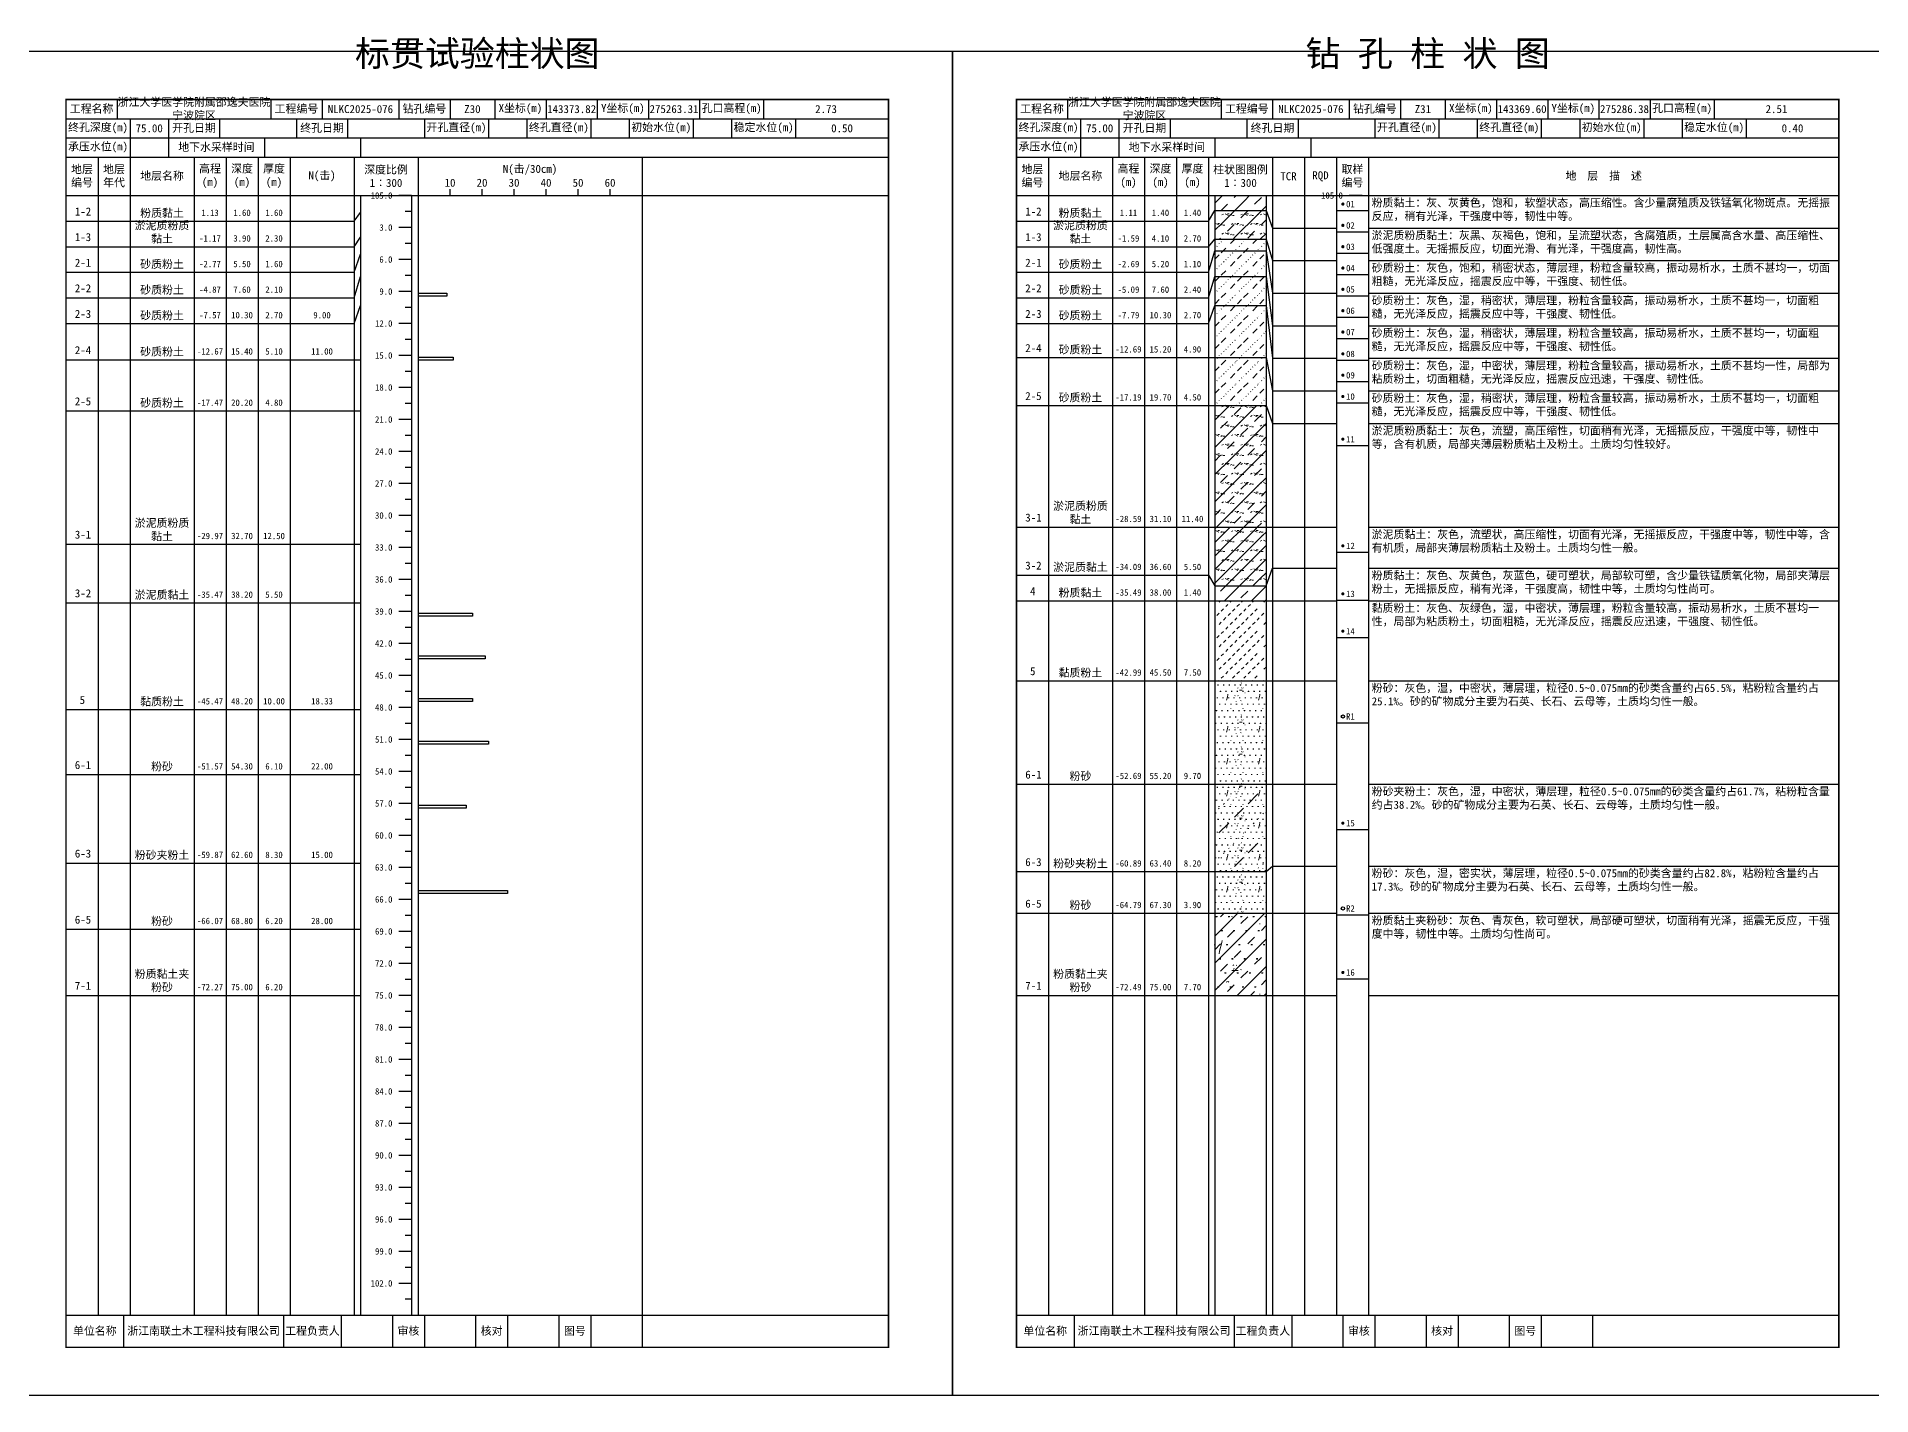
# Model space of a CAD drawing. Extents: x 297 to 65340, y 0 to 425.
# Drawn here: x 41294 to 41867, y 0 to 425 of the extents above; entities that cross this region are included whole.
import ezdxf
from ezdxf.enums import TextEntityAlignment as Align

# ---------------------------------------------------------------- set-up
doc = ezdxf.new("R2010")
doc.units = 0
doc.layers.get('0').update_dxf_attribs({"linetype": 'CONTINUOUS'})
doc.layers.add('FRAME', color=7, linetype='CONTINUOUS')
doc.layers.add('STRATUM', color=7, linetype='CONTINUOUS')
doc.layers.add('HATCH', color=7, linetype='CONTINUOUS', lineweight=13)
doc.styles.add('ST', font='')
doc.styles.get('ST').set_extended_font_data('SimSun')
pattern_1 = [(45, (0, 0), (-4.2426407, 4.2426407), [10, 0]), (45, (1.061, -3.182), (-2.12132034, 6.363961), [3, -3])]
pattern_2 = [(45, (0, 0), (-4.2426407, 4.2426407), [10, 0]), (45, (1.061, -3.182), (-2.12132034, 6.363961), [3, -3]), (26.565, (1.0741, -0.2536), (5.99982296, 5.99981224), [0.567, -12.849]), (0, (0.507, -0.2536), (0, 6), [0.567, -5.433]), (26.565, (-1.5813, 0), (5.99982296, 5.99981224), [0.567, -12.849]), (0, (-1.074, 0.2536), (0, 6), [0.567, -5.433]), (153.435, (0.5071, -0.2536), (-5.9998176, -5.36e-06), [1.134, -12.2826]), (26.565, (4.0741, 2.7464), (5.99982296, 5.99981224), [0.567, -12.849]), (0, (3.507, 2.7464), (0, 6), [0.567, -5.433]), (26.565, (1.4187, 3), (5.99982296, 5.99981224), [0.567, -12.849]), (0, (1.926, 3.2536), (0, 6), [0.567, -5.433]), (153.435, (3.5071, 2.7464), (-5.9998176, -5.36e-06), [1.134, -12.2826])]
pattern_3 = [(45.000006, (0, 0), (-7.3e-07, 6.99998237), [1.971956, -7.927535]), (45.000006, (2.813, 2.829), (-7.3e-07, 6.99998237), [1.99367, -7.905828]), (45.000006, (5.0675, 5.082), (-7.3e-07, 6.99998237), [1.813609, -8.085882]), (26.565052, (0, 3.5), (7.00000042, 7.00000017), [0.0965, -15.555976]), (36.869899, (0.7, 4.2), (6.999999835, 7.000000165), [0.197747, -34.802253]), (315.00001, (3.5, 6.976), (6.99998237, 1.2e-06), [0.033054, -9.866441]), (26.565052, (3.5, 0), (7.00000042, 7.00000017), [0.144749, -15.507727]), (26.565052, (4.2, 0.7), (7.00000042, 7.00000017), [0.10528, -15.547196]), (90.000004, (4.55, 1.05), (-7, -5e-07), [0.028767, -6.971233]), (26.565052, (4.9, 1.4), (7.00000042, 7.00000017), [0.091014, -31.213938]), (36.869899, (5.6, 2.1), (6.999999835, 7.000000165), [0.110692, -34.889308]), (45.000002, (6.3, 2.8), (-2.4e-07, 6.99998237), [0.109112, -9.790383]), (315.00001, (6.914, 3.548), (6.99998237, 1.2e-06), [0.033054, -9.866441]), (36.869898, (1.4, 4.9), (6.999999957, 7.000000043), [0.10224, -34.89776]), (53.130103, (2.1, 5.6), (13.999999763, 21.00000016), [0.134384, -34.865616]), (53.130103, (2.8, 6.3), (13.999999763, 21.00000016), [0.126246, -34.873754])]
pattern_4 = [(82.875, (-0.8346, -1.206), (0.00036925, 10.00017644), [0.08929, -80.53371]), (143.13, (-0.7336, -1.2818), (-29.99996427, 20.00005359), [0.12627, -49.87373]), (172.875, (-0.5564, -1.304), (-70.000245666, 9.99966033), [0.17857, -80.44443]), (206.565, (-0.378, -1.2147), (-9.99970493, -9.99968706), [0.19954, -22.16046]), (243.435, (-0.2887, -1.0363), (8.93e-06, -9.999696), [0.19954, -22.16146]), (255.964, (-0.1994, -0.679), (-0.00020004, -9.99950129), [0.36813, -40.86287]), (255.964, (0.1106, 0.561), (-0.00020004, -9.99950129), [1.27838, -39.95262]), (255.964, (0.179, 0.835), (-0.00020004, -9.99950129), [0.28235, -40.94865]), (216.87, (0.3694, 1.0892), (-9.99998214, -10.00001786), [0.12627, -49.87373]), (243.435, (0.2683, 1.0135), (8.93e-06, -9.999696), [0.19954, -22.16146]), (206.565, (0.548, 1.1785), (-9.99970493, -9.99968706), [0.19954, -22.16046]), (172.875, (0.725, 1.1563), (-70.000245666, 9.99966033), [0.17857, -80.44443]), (143.13, (0.826, 1.0806), (-29.99996427, 20.00005359), [0.12627, -49.87373]), (82.875, (0.815, 0.992), (0.00036925, 10.00017644), [0.08929, -80.53371]), (0, (-0.33, 0.34), (0, 10), [0.89286, -9.10714]), (0, (0.025, 0), (1, 2), [0, -1.75]), (0, (0, 0.025), (1, 2), [0, -1.75]), (0, (0, 0), (1, 2), [0, -1.75]), (0, (-0.025, 0), (1, 2), [0, -1.75]), (0, (0, -0.025), (1, 2), [0, -1.75])]

# ---------------------------------------------------------------- blocks, each defined once
blk = doc.blocks.new('SolidCircle')
at = {"const_width": 0.5}
blk.add_lwpolyline([(-0.25, 0, 1), (0.25, 0, 1)], format="xyb", close=True, dxfattribs=at)

msp = doc.modelspace()

# ---------------------------------------------------------------- hatches: boundary and pattern name
at = {"layer": 'HATCH'}
h = msp.add_hatch(dxfattribs=at)
h.set_pattern_fill('FZNT', color=256, style=0)
h.set_pattern_definition(pattern_1)
h.paths.add_polyline_path([(41678, 375), (41662, 375), (41662, 370.33), (41678, 370.33)])
h = msp.add_hatch(dxfattribs=at)
h.set_pattern_fill('YNFNT', color=256, style=0)
h.set_pattern_definition(pattern_2)
h.paths.add_polyline_path([(41678, 370.33), (41662, 370.33), (41662, 361.33), (41678, 361.33)])
h = msp.add_hatch(dxfattribs=at)
h.set_pattern_fill('SZFT', color=256, style=0)
h.set_pattern_definition(pattern_3)
h.paths.add_polyline_path([(41678, 361.33), (41662, 361.33), (41662, 357.67), (41678, 357.67)])
h = msp.add_hatch(dxfattribs=at)
h.set_pattern_fill('SZFT', color=256, style=0)
h.set_pattern_definition(pattern_3)
h.paths.add_polyline_path([(41678, 357.67), (41662, 357.67), (41662, 349.67), (41678, 349.67)])
h = msp.add_hatch(dxfattribs=at)
h.set_pattern_fill('SZFT', color=256, style=0)
h.set_pattern_definition(pattern_3)
h.paths.add_polyline_path([(41678, 349.67), (41662, 349.67), (41662, 340.67), (41678, 340.67)])
h = msp.add_hatch(dxfattribs=at)
h.set_pattern_fill('SZFT', color=256, style=0)
h.set_pattern_definition(pattern_3)
h.paths.add_polyline_path([(41678, 340.67), (41662, 340.67), (41662, 324.33), (41678, 324.33)])
h = msp.add_hatch(dxfattribs=at)
h.set_pattern_fill('SZFT', color=256, style=0)
h.set_pattern_definition(pattern_3)
h.paths.add_polyline_path([(41678, 324.33), (41662, 324.33), (41662, 309.33), (41678, 309.33)])
h = msp.add_hatch(dxfattribs=at)
h.set_pattern_fill('YNFNT', color=256, style=0)
h.set_pattern_definition(pattern_2)
h.paths.add_polyline_path([(41678, 309.33), (41662, 309.33), (41662, 271.33), (41678, 271.33)])
h = msp.add_hatch(dxfattribs=at)
h.set_pattern_fill('YNNT', color=256, style=0)
h.set_pattern_definition([(45, (0, 0), (-2.12132034, 2.12132034), [10, 0]), (26.565, (1.0741, -0.2536), (5.99982296, 5.99981224), [0.567, -12.849]), (0, (0.507, -0.2536), (0, 6), [0.567, -5.433]), (26.565, (-1.5813, 0), (5.99982296, 5.99981224), [0.567, -12.849]), (0, (-1.074, 0.2536), (0, 6), [0.567, -5.433]), (153.435, (0.5071, -0.2536), (-5.9998176, -5.36e-06), [1.134, -12.2826]), (26.565, (4.0741, 2.7464), (5.99982296, 5.99981224), [0.567, -12.849]), (0, (3.507, 2.7464), (0, 6), [0.567, -5.433]), (26.565, (1.4187, 3), (5.99982296, 5.99981224), [0.567, -12.849]), (0, (1.926, 3.2536), (0, 6), [0.567, -5.433]), (153.435, (3.5071, 2.7464), (-5.9998176, -5.36e-06), [1.134, -12.2826])])
h.paths.add_polyline_path([(41678, 271.33), (41662, 271.33), (41662, 253), (41678, 253)])
h = msp.add_hatch(dxfattribs=at)
h.set_pattern_fill('FZNT', color=256, style=0)
h.set_pattern_definition(pattern_1)
h.paths.add_polyline_path([(41678, 253), (41662, 253), (41662, 248.33), (41678, 248.33)])
h = msp.add_hatch(dxfattribs=at)
h.set_pattern_fill('NZFT', color=256, style=0)
h.set_pattern_definition([(45.000005, (0, 0), (-6e-07, 6.99998237), [0.947297, -8.952198]), (45.000005, (1.4, 1.4), (-6e-07, 6.99998237), [0.986898, -8.912597]), (45.000005, (2.8, 2.8), (-6e-07, 6.99998237), [1.060182, -8.839313]), (45.000005, (4.2, 4.2), (-6e-07, 6.99998237), [0.949178, -8.950318]), (45.000005, (5.6, 5.6), (-6e-07, 6.99998237), [1.036501, -8.862994]), (45.000005, (3.5, 0), (-6e-07, 6.99998237), [1.013348, -8.886147]), (45.000005, (4.9, 1.4), (-6e-07, 6.99998237), [1.078956, -12.120371]), (45.000005, (6.3, 2.8), (-6e-07, 6.99998237), [0.998824, -8.900671]), (45.000003, (0.7, 4.2), (-3.7e-07, 6.99998237), [1.05533, -8.844165]), (45.000003, (2.1, 5.6), (-3.7e-07, 6.99998237), [1.036501, -8.862994])])
h.paths.add_polyline_path([(41678, 248.33), (41662, 248.33), (41662, 223.33), (41678, 223.33)])
h = msp.add_hatch(dxfattribs=at)
h.set_pattern_fill('FS', color=256, style=0)
h.set_pattern_definition(pattern_4)
h.paths.add_polyline_path([(41678, 223.33), (41662, 223.33), (41662, 191), (41678, 191)])
h = msp.add_hatch(dxfattribs=at)
h.set_pattern_fill('FS', color=256, style=0)
h.set_pattern_definition(pattern_4)
h.paths.add_polyline_path([(41678, 191), (41662, 191), (41662, 163.67), (41678, 163.67)])
h = msp.add_hatch(dxfattribs=at)
h.set_pattern_fill('SZFT', color=256, scale=2.2, style=0)
h.set_pattern_definition([(45.000006, (0, 0), (-1.6e-06, 15.3999612), [4.338303, -17.440577]), (45.000006, (6.188, 6.223), (-1.6e-06, 15.3999612), [4.386074, -17.3928216]), (45.000006, (11.148, 11.181), (-1.6e-06, 15.3999612), [3.98994, -17.7889404]), (26.565052, (0, 7.7), (15.4000009, 15.4000004), [0.2123, -34.223147]), (36.869899, (1.54, 9.24), (15.39999964, 15.40000036), [0.4350434, -76.5649566]), (315.00001, (7.7, 15.347), (15.3999612, 2.7e-06), [0.072719, -21.70617]), (26.565052, (7.7, 0), (15.4000009, 15.4000004), [0.318448, -34.1169994]), (26.565052, (9.24, 1.54), (15.4000009, 15.4000004), [0.231616, -34.203831]), (90.000004, (10.01, 2.31), (-15.4, -1e-06), [0.0632874, -15.3367126]), (26.565052, (10.78, 3.08), (15.4000009, 15.4000004), [0.200231, -68.670664]), (36.869899, (12.32, 4.62), (15.39999964, 15.40000036), [0.2435224, -76.7564776]), (45.000002, (13.86, 6.16), (-5e-07, 15.3999612), [0.2400464, -21.5388426]), (315.00001, (15.211, 7.805), (15.3999612, 2.7e-06), [0.072719, -21.70617]), (36.869898, (3.08, 10.78), (15.3999999, 15.4000001), [0.224928, -76.775072]), (53.130103, (4.62, 12.32), (30.79999948, 46.20000035), [0.295645, -76.704355]), (53.130103, (6.16, 13.86), (30.79999948, 46.20000035), [0.277741, -76.722259])])
h.paths.add_polyline_path([(41678, 191), (41662, 191), (41662, 163.67), (41678, 163.67)])
h = msp.add_hatch(dxfattribs=at)
h.set_pattern_fill('FS', color=256, style=0)
h.set_pattern_definition(pattern_4)
h.paths.add_polyline_path([(41678, 163.67), (41662, 163.67), (41662, 150.67), (41678, 150.67)])
h = msp.add_hatch(dxfattribs=at)
h.set_pattern_fill('FZNT', color=256, style=0)
h.set_pattern_definition(pattern_1)
h.paths.add_polyline_path([(41678, 150.67), (41662, 150.67), (41662, 125), (41678, 125)])
h = msp.add_hatch(dxfattribs=at)
h.set_pattern_fill('FS', color=256, scale=2.2, style=0)
h.set_pattern_definition([(82.875, (-1.8361, -2.6533), (0.00081235, 22.00038817), [0.196438, -177.174162]), (143.13, (-1.614, -2.82), (-65.9999214, 44.0001179), [0.277794, -109.722206]), (172.875, (-1.224, -2.8687), (-154.00054047, 21.99925272), [0.392854, -176.977746]), (206.565, (-0.831, -2.672), (-21.9993508, -21.9993115), [0.438988, -48.753012]), (243.435, (-0.635, -2.28), (1.96e-05, -21.9993312), [0.438988, -48.755212]), (255.964, (-0.4387, -1.494), (-0.0004401, -21.9989028), [0.809886, -89.898314]), (255.964, (0.2434, 1.2344), (-0.0004401, -21.9989028), [2.812436, -87.895764]), (255.964, (0.394, 1.837), (-0.0004401, -21.9989028), [0.62117, -90.08703]), (216.87, (0.8126, 2.3963), (-21.9999607, -22.0000393), [0.277794, -109.722206]), (243.435, (0.59, 2.23), (1.96e-05, -21.9993312), [0.438988, -48.755212]), (206.565, (1.205, 2.593), (-21.9993508, -21.9993115), [0.438988, -48.753012]), (172.875, (1.595, 2.544), (-154.00054047, 21.99925272), [0.392854, -176.977746]), (143.13, (1.8173, 2.3772), (-65.9999214, 44.0001179), [0.277794, -109.722206]), (82.875, (1.793, 2.1823), (0.00081235, 22.00038817), [0.196438, -177.174162]), (0, (-0.725, 0.748), (0, 22), [1.964292, -20.035708]), (0, (0.055, 0), (2.2, 4.4), [0, -3.85]), (0, (0, 0.055), (2.2, 4.4), [0, -3.85]), (0, (0, 0), (2.2, 4.4), [0, -3.85]), (0, (-0.055, 0), (2.2, 4.4), [0, -3.85]), (0, (0, -0.055), (2.2, 4.4), [0, -3.85])])
h.paths.add_polyline_path([(41678, 150.67), (41662, 150.67), (41662, 125), (41678, 125)])

# ---------------------------------------------------------------- linework, layer by layer
at = {"layer": 'FRAME', "color": 245, "linetype": 'Continuous'}
for points in [[(41283, 0), (41580, 0), (41580, 420), (41283, 420)], [(41580, 0), (41877, 0), (41877, 420), (41580, 420)]]:
    msp.add_lwpolyline(points, close=True, dxfattribs=at)
at = {"layer": 'FRAME', "linetype": 'Continuous', "const_width": 0.5}
for points in [[(41303, 15), (41560, 15), (41560, 405), (41303, 405)], [(41600, 15), (41857, 15), (41857, 405), (41600, 405)]]:
    msp.add_lwpolyline(points, close=True, dxfattribs=at)
at = {"layer": 'FRAME', "color": 0, "linetype": 'Continuous'}
for points in [[(41319, 405), (41319, 399)], [(41367, 405), (41367, 399)], [(41383, 405), (41383, 399)], [(41407, 405), (41407, 399)], [(41423, 405), (41423, 399)], [(41437, 405), (41437, 399)], [(41453, 405), (41453, 399)], [(41469, 405), (41469, 399)], [(41485, 405), (41485, 399)], [(41501, 405), (41501, 399)], [(41521, 405), (41521, 399)], [(41560, 405), (41560, 399)], [(41616, 405), (41616, 399)], [(41664, 405), (41664, 399)], [(41680, 405), (41680, 399)], [(41704, 405), (41704, 399)], [(41720, 405), (41720, 399)], [(41734, 405), (41734, 399)], [(41750, 405), (41750, 399)], [(41766, 405), (41766, 399)], [(41782, 405), (41782, 399)], [(41798, 405), (41798, 399)], [(41818, 405), (41818, 399)], [(41857, 405), (41857, 399)], [(41303, 399), (41560, 399)], [(41323, 399), (41323, 393)], [(41335, 399), (41335, 393)], [(41351, 399), (41351, 393)], [(41375, 399), (41375, 393)], [(41391, 399), (41391, 393)], [(41415, 399), (41415, 393)], [(41435, 399), (41435, 393)], [(41447, 399), (41447, 393)], [(41467, 399), (41467, 393)], [(41479, 399), (41479, 393)], [(41499, 399), (41499, 393)], [(41511, 399), (41511, 393)], [(41531, 399), (41531, 393)], [(41560, 399), (41560, 393)], [(41600, 399), (41857, 399)], [(41620, 399), (41620, 393)], [(41632, 399), (41632, 393)], [(41648, 399), (41648, 393)], [(41672, 399), (41672, 393)], [(41688, 399), (41688, 393)], [(41712, 399), (41712, 393)], [(41732, 399), (41732, 393)], [(41744, 399), (41744, 393)], [(41764, 399), (41764, 393)], [(41776, 399), (41776, 393)], [(41796, 399), (41796, 393)], [(41808, 399), (41808, 393)], [(41828, 399), (41828, 393)], [(41857, 399), (41857, 393)], [(41303, 393), (41560, 393)], [(41323, 393), (41323, 387)], [(41335, 393), (41335, 387)], [(41365, 393), (41365, 387)], [(41395, 393), (41395, 387)], [(41600, 393), (41857, 393)], [(41620, 393), (41620, 387)], [(41632, 393), (41632, 387)], [(41662, 393), (41662, 387)], [(41692, 393), (41692, 387)], [(41303, 387), (41560, 387)], [(41313, 387), (41313, 25)], [(41323, 387), (41323, 25)], [(41343, 387), (41343, 25)], [(41353, 387), (41353, 25)], [(41363, 387), (41363, 25)], [(41373, 387), (41373, 25)], [(41393, 387), (41393, 25)], [(41413, 387), (41413, 25)], [(41483, 387), (41483, 25)], [(41600, 387), (41857, 387)], [(41610, 387), (41610, 25)], [(41630, 387), (41630, 25)], [(41640, 387), (41640, 25)], [(41650, 387), (41650, 25)], [(41660, 387), (41660, 25)], [(41680, 387), (41680, 25)], [(41690, 387), (41690, 25)], [(41700, 387), (41700, 25)], [(41710, 387), (41710, 25)], [(41857, 387), (41857, 25)], [(41303, 375), (41560, 375)], [(41395, 375), (41395, 25)], [(41411, 375), (41411, 25)], [(41423, 375), (41423, 377)], [(41433, 375), (41433, 377)], [(41443, 375), (41443, 377)], [(41453, 375), (41453, 377)], [(41463, 375), (41463, 377)], [(41473, 375), (41473, 377)], [(41600, 375), (41857, 375)], [(41662, 375), (41662, 25)], [(41678, 375), (41678, 25)], [(41303, 25), (41560, 25)], [(41321, 25), (41321, 15)], [(41371, 25), (41371, 15)], [(41389, 25), (41389, 15)], [(41405, 25), (41405, 15)], [(41415, 25), (41415, 15)], [(41431, 25), (41431, 15)], [(41441, 25), (41441, 15)], [(41457, 25), (41457, 15)], [(41467, 25), (41467, 15)], [(41483, 25), (41483, 15)], [(41600, 25), (41857, 25)], [(41618, 25), (41618, 15)], [(41668, 25), (41668, 15)], [(41686, 25), (41686, 15)], [(41702, 25), (41702, 15)], [(41712, 25), (41712, 15)], [(41728, 25), (41728, 15)], [(41738, 25), (41738, 15)], [(41754, 25), (41754, 15)], [(41764, 25), (41764, 15)], [(41780, 25), (41780, 15)]]:
    msp.add_lwpolyline(points, dxfattribs=at)
at = {"layer": 'STRATUM', "linetype": 'Continuous'}
for points in [[(41411, 375), (41407, 375)], [(41708, 375), (41704, 375)], [(41303, 367), (41313, 367)], [(41313, 367), (41323, 367)], [(41323, 367), (41343, 367)], [(41343, 367), (41353, 367)], [(41353, 367), (41363, 367)], [(41363, 367), (41373, 367)], [(41373, 367), (41393, 367)], [(41393, 367), (41395, 369.67)], [(41411, 370), (41409, 370)], [(41600, 367), (41610, 367)], [(41610, 367), (41630, 367)], [(41630, 367), (41640, 367)], [(41640, 367), (41650, 367)], [(41650, 367), (41660, 367)], [(41660, 367), (41662, 370.33), (41678, 370.33), (41680, 364.82)], [(41700, 370.33), (41710, 370.33)], [(41393, 359), (41395, 362)], [(41411, 365), (41407, 365)], [(41660, 359), (41662, 361.33), (41678, 361.33), (41680, 354.65)], [(41680, 364.82), (41690, 364.82)], [(41690, 364.82), (41700, 364.82)], [(41700, 363.67), (41710, 363.67)], [(41710, 364.82), (41857, 364.82)], [(41303, 359), (41313, 359)], [(41313, 359), (41323, 359)], [(41323, 359), (41343, 359)], [(41343, 359), (41353, 359)], [(41353, 359), (41363, 359)], [(41363, 359), (41373, 359)], [(41373, 359), (41393, 359)], [(41393, 351), (41395, 356.67)], [(41411, 360), (41409, 360)], [(41600, 359), (41610, 359)], [(41610, 359), (41630, 359)], [(41630, 359), (41640, 359)], [(41640, 359), (41650, 359)], [(41650, 359), (41660, 359)], [(41660, 351), (41662, 357.67), (41678, 357.67), (41680, 344.47)], [(41700, 357), (41710, 357)], [(41303, 351), (41313, 351)], [(41313, 351), (41323, 351)], [(41323, 351), (41343, 351)], [(41343, 351), (41353, 351)], [(41353, 351), (41363, 351)], [(41363, 351), (41373, 351)], [(41373, 351), (41393, 351)], [(41411, 355), (41407, 355)], [(41411, 350), (41409, 350)], [(41600, 351), (41610, 351)], [(41610, 351), (41630, 351)], [(41630, 351), (41640, 351)], [(41640, 351), (41650, 351)], [(41650, 351), (41660, 351)], [(41680, 354.65), (41690, 354.65)], [(41690, 354.65), (41700, 354.65)], [(41700, 350.33), (41710, 350.33)], [(41710, 354.65), (41857, 354.65)], [(41393, 343), (41395, 349.67)], [(41411, 345), (41407, 345)], [(41413, 344.5), (41422, 344.5), (41422, 343.5), (41413, 343.5)], [(41660, 343), (41662, 349.67), (41678, 349.67), (41680, 334.29)], [(41680, 344.47), (41690, 344.47)], [(41690, 344.47), (41700, 344.47)], [(41710, 344.47), (41857, 344.47)], [(41303, 343), (41313, 343)], [(41313, 343), (41323, 343)], [(41323, 343), (41343, 343)], [(41343, 343), (41353, 343)], [(41353, 343), (41363, 343)], [(41363, 343), (41373, 343)], [(41373, 343), (41393, 343)], [(41393, 335), (41395, 340.67)], [(41411, 340), (41409, 340)], [(41600, 343), (41610, 343)], [(41610, 343), (41630, 343)], [(41630, 343), (41640, 343)], [(41640, 343), (41650, 343)], [(41650, 343), (41660, 343)], [(41660, 335), (41662, 340.67), (41678, 340.67), (41680, 324.12)], [(41700, 343.67), (41710, 343.67)], [(41303, 335), (41313, 335)], [(41313, 335), (41323, 335)], [(41323, 335), (41343, 335)], [(41343, 335), (41353, 335)], [(41353, 335), (41363, 335)], [(41363, 335), (41373, 335)], [(41373, 335), (41393, 335)], [(41411, 335), (41407, 335)], [(41600, 335), (41610, 335)], [(41610, 335), (41630, 335)], [(41630, 335), (41640, 335)], [(41640, 335), (41650, 335)], [(41650, 335), (41660, 335)], [(41680, 334.29), (41690, 334.29)], [(41690, 334.29), (41700, 334.29)], [(41700, 337), (41710, 337)], [(41710, 334.29), (41857, 334.29)], [(41411, 330), (41409, 330)], [(41700, 330.33), (41710, 330.33)], [(41303, 323.67), (41313, 323.67)], [(41313, 323.67), (41323, 323.67)], [(41323, 323.67), (41343, 323.67)], [(41343, 323.67), (41353, 323.67)], [(41353, 323.67), (41363, 323.67)], [(41363, 323.67), (41373, 323.67)], [(41373, 323.67), (41393, 323.67)], [(41393, 323.67), (41395, 323.67)], [(41411, 325), (41407, 325)], [(41413, 324.5), (41424, 324.5), (41424, 323.5), (41413, 323.5)], [(41600, 324.33), (41610, 324.33)], [(41610, 324.33), (41630, 324.33)], [(41630, 324.33), (41640, 324.33)], [(41640, 324.33), (41650, 324.33)], [(41650, 324.33), (41660, 324.33)], [(41660, 324.33), (41662, 324.33), (41678, 324.33), (41680, 313.94)], [(41680, 324.12), (41690, 324.12)], [(41690, 324.12), (41700, 324.12)], [(41700, 323.5), (41710, 323.5)], [(41710, 324.12), (41857, 324.12)], [(41411, 320), (41409, 320)], [(41700, 316.83), (41710, 316.83)], [(41411, 315), (41407, 315)], [(41411, 310), (41409, 310)], [(41680, 313.94), (41690, 313.94)], [(41690, 313.94), (41700, 313.94)], [(41700, 310.17), (41710, 310.17)], [(41710, 313.94), (41857, 313.94)], [(41303, 307.67), (41313, 307.67)], [(41313, 307.67), (41323, 307.67)], [(41323, 307.67), (41343, 307.67)], [(41343, 307.67), (41353, 307.67)], [(41353, 307.67), (41363, 307.67)], [(41363, 307.67), (41373, 307.67)], [(41373, 307.67), (41393, 307.67)], [(41393, 307.67), (41395, 307.67)], [(41411, 305), (41407, 305)], [(41600, 309.33), (41610, 309.33)], [(41610, 309.33), (41630, 309.33)], [(41630, 309.33), (41640, 309.33)], [(41640, 309.33), (41650, 309.33)], [(41650, 309.33), (41660, 309.33)], [(41660, 309.33), (41662, 309.33), (41678, 309.33), (41680, 303.76)], [(41411, 300), (41409, 300)], [(41680, 303.76), (41690, 303.76)], [(41690, 303.76), (41700, 303.76)], [(41710, 303.76), (41857, 303.76)], [(41411, 295), (41407, 295)], [(41700, 296.83), (41710, 296.83)], [(41411, 290), (41409, 290)], [(41411, 285), (41407, 285)], [(41411, 280), (41409, 280)], [(41411, 275), (41407, 275)], [(41411, 270), (41409, 270)], [(41600, 271.33), (41610, 271.33)], [(41610, 271.33), (41630, 271.33)], [(41630, 271.33), (41640, 271.33)], [(41640, 271.33), (41650, 271.33)], [(41650, 271.33), (41660, 271.33)], [(41660, 271.33), (41662, 271.33), (41678, 271.33), (41680, 271.33)], [(41680, 271.33), (41690, 271.33)], [(41690, 271.33), (41700, 271.33)], [(41710, 271.33), (41857, 271.33)], [(41303, 266), (41313, 266)], [(41313, 266), (41323, 266)], [(41323, 266), (41343, 266)], [(41343, 266), (41353, 266)], [(41353, 266), (41363, 266)], [(41363, 266), (41373, 266)], [(41373, 266), (41393, 266)], [(41393, 266), (41395, 266)], [(41411, 265), (41407, 265)], [(41411, 260), (41409, 260)], [(41660, 256.33), (41662, 253), (41678, 253), (41680, 258.51)], [(41680, 258.51), (41690, 258.51)], [(41690, 258.51), (41700, 258.51)], [(41700, 263.5), (41710, 263.5)], [(41710, 258.51), (41857, 258.51)], [(41411, 255), (41407, 255)], [(41600, 256.33), (41610, 256.33)], [(41610, 256.33), (41630, 256.33)], [(41630, 256.33), (41640, 256.33)], [(41640, 256.33), (41650, 256.33)], [(41650, 256.33), (41660, 256.33)], [(41303, 247.67), (41313, 247.67)], [(41313, 247.67), (41323, 247.67)], [(41323, 247.67), (41343, 247.67)], [(41343, 247.67), (41353, 247.67)], [(41353, 247.67), (41363, 247.67)], [(41363, 247.67), (41373, 247.67)], [(41373, 247.67), (41393, 247.67)], [(41393, 247.67), (41395, 247.67)], [(41411, 250), (41409, 250)], [(41600, 248.33), (41610, 248.33)], [(41610, 248.33), (41630, 248.33)], [(41630, 248.33), (41640, 248.33)], [(41640, 248.33), (41650, 248.33)], [(41650, 248.33), (41660, 248.33)], [(41660, 248.33), (41662, 248.33), (41678, 248.33), (41680, 248.33)], [(41680, 248.33), (41690, 248.33)], [(41690, 248.33), (41700, 248.33)], [(41700, 248.5), (41710, 248.5)], [(41710, 248.33), (41857, 248.33)], [(41411, 245), (41407, 245)], [(41413, 244.5), (41430, 244.5), (41430, 243.5), (41413, 243.5)], [(41411, 240), (41409, 240)], [(41700, 236.83), (41710, 236.83)], [(41411, 235), (41407, 235)], [(41411, 230), (41409, 230)], [(41413, 231.17), (41434, 231.17), (41434, 230.17), (41413, 230.17)], [(41411, 225), (41407, 225)], [(41411, 220), (41409, 220)], [(41600, 223.33), (41610, 223.33)], [(41610, 223.33), (41630, 223.33)], [(41630, 223.33), (41640, 223.33)], [(41640, 223.33), (41650, 223.33)], [(41650, 223.33), (41660, 223.33)], [(41660, 223.33), (41662, 223.33), (41678, 223.33), (41680, 223.33)], [(41680, 223.33), (41690, 223.33)], [(41690, 223.33), (41700, 223.33)], [(41710, 223.33), (41857, 223.33)], [(41303, 214.33), (41313, 214.33)], [(41313, 214.33), (41323, 214.33)], [(41323, 214.33), (41343, 214.33)], [(41343, 214.33), (41353, 214.33)], [(41353, 214.33), (41363, 214.33)], [(41363, 214.33), (41373, 214.33)], [(41373, 214.33), (41393, 214.33)], [(41393, 214.33), (41395, 214.33)], [(41411, 215), (41407, 215)], [(41413, 217.83), (41430, 217.83), (41430, 216.83), (41413, 216.83)], [(41411, 210), (41409, 210)], [(41700, 210.17), (41710, 210.17)], [(41411, 205), (41407, 205)], [(41413, 204.5), (41435, 204.5), (41435, 203.5), (41413, 203.5)], [(41411, 195), (41407, 195)], [(41411, 200), (41409, 200)], [(41303, 194), (41313, 194)], [(41313, 194), (41323, 194)], [(41323, 194), (41343, 194)], [(41343, 194), (41353, 194)], [(41353, 194), (41363, 194)], [(41363, 194), (41373, 194)], [(41373, 194), (41393, 194)], [(41393, 194), (41395, 194)], [(41411, 190), (41409, 190)], [(41600, 191), (41610, 191)], [(41610, 191), (41630, 191)], [(41630, 191), (41640, 191)], [(41640, 191), (41650, 191)], [(41650, 191), (41660, 191)], [(41660, 191), (41662, 191), (41678, 191), (41680, 191)], [(41680, 191), (41690, 191)], [(41690, 191), (41700, 191)], [(41710, 191), (41857, 191)], [(41411, 185), (41407, 185)], [(41413, 184.5), (41428, 184.5), (41428, 183.5), (41413, 183.5)], [(41411, 180), (41409, 180)], [(41411, 175), (41407, 175)], [(41700, 176.83), (41710, 176.83)], [(41303, 166.33), (41313, 166.33)], [(41313, 166.33), (41323, 166.33)], [(41323, 166.33), (41343, 166.33)], [(41343, 166.33), (41353, 166.33)], [(41353, 166.33), (41363, 166.33)], [(41363, 166.33), (41373, 166.33)], [(41373, 166.33), (41393, 166.33)], [(41393, 166.33), (41395, 166.33)], [(41411, 170), (41409, 170)], [(41411, 165), (41407, 165)], [(41600, 163.67), (41610, 163.67)], [(41610, 163.67), (41630, 163.67)], [(41630, 163.67), (41640, 163.67)], [(41640, 163.67), (41650, 163.67)], [(41650, 163.67), (41660, 163.67)], [(41660, 163.67), (41662, 163.67), (41678, 163.67), (41680, 165.43)], [(41680, 165.43), (41690, 165.43)], [(41690, 165.43), (41700, 165.43)], [(41710, 165.43), (41857, 165.43)], [(41411, 155), (41407, 155)], [(41411, 160), (41409, 160)], [(41413, 157.83), (41441, 157.83), (41441, 156.83), (41413, 156.83)], [(41411, 150), (41409, 150)], [(41600, 150.67), (41610, 150.67)], [(41610, 150.67), (41630, 150.67)], [(41630, 150.67), (41640, 150.67)], [(41640, 150.67), (41650, 150.67)], [(41650, 150.67), (41660, 150.67)], [(41660, 150.67), (41662, 150.67), (41678, 150.67), (41680, 150.67)], [(41680, 150.67), (41690, 150.67)], [(41690, 150.67), (41700, 150.67)], [(41700, 150.17), (41710, 150.17)], [(41710, 150.67), (41857, 150.67)], [(41303, 145.67), (41313, 145.67)], [(41313, 145.67), (41323, 145.67)], [(41323, 145.67), (41343, 145.67)], [(41343, 145.67), (41353, 145.67)], [(41353, 145.67), (41363, 145.67)], [(41363, 145.67), (41373, 145.67)], [(41373, 145.67), (41393, 145.67)], [(41393, 145.67), (41395, 145.67)], [(41411, 145), (41407, 145)], [(41411, 140), (41409, 140)], [(41411, 135), (41407, 135)], [(41411, 130), (41409, 130)], [(41700, 130.17), (41710, 130.17)], [(41303, 125), (41313, 125)], [(41313, 125), (41323, 125)], [(41323, 125), (41343, 125)], [(41343, 125), (41353, 125)], [(41353, 125), (41363, 125)], [(41363, 125), (41373, 125)], [(41373, 125), (41393, 125)], [(41393, 125), (41395, 125)], [(41411, 125), (41407, 125)], [(41600, 125), (41610, 125)], [(41610, 125), (41630, 125)], [(41630, 125), (41640, 125)], [(41640, 125), (41650, 125)], [(41650, 125), (41660, 125)], [(41660, 125), (41662, 125), (41678, 125), (41680, 125)], [(41680, 125), (41690, 125)], [(41690, 125), (41700, 125)], [(41710, 125), (41857, 125)], [(41411, 115), (41407, 115)], [(41411, 120), (41409, 120)], [(41411, 110), (41409, 110)], [(41411, 105), (41407, 105)], [(41411, 100), (41409, 100)], [(41411, 95), (41407, 95)], [(41411, 90), (41409, 90)], [(41411, 85), (41407, 85)], [(41411, 75), (41407, 75)], [(41411, 80), (41409, 80)], [(41411, 70), (41409, 70)], [(41411, 65), (41407, 65)], [(41411, 60), (41409, 60)], [(41411, 55), (41407, 55)], [(41411, 50), (41409, 50)], [(41411, 45), (41407, 45)], [(41411, 35), (41407, 35)], [(41411, 40), (41409, 40)], [(41411, 30), (41409, 30)]]:
    msp.add_lwpolyline(points, dxfattribs=at)
at = {"layer": 'STRATUM'}
for centre in [(41702, 212.17), (41702, 152.17)]:
    msp.add_circle(centre, 0.5, dxfattribs=at)

# ---------------------------------------------------------------- block references
for p in [(41702, 372.33), (41702, 365.67), (41702, 359), (41702, 352.33), (41702, 345.67), (41702, 339), (41702, 332.33), (41702, 325.5), (41702, 318.83), (41702, 312.17), (41702, 298.83), (41702, 265.5), (41702, 250.5), (41702, 238.83), (41702, 178.83), (41702, 132.17)]:
    msp.add_blockref('SolidCircle', p, dxfattribs=at)

# ---------------------------------------------------------------- texts
at = {"layer": 'FRAME', "style": 'ST'}
for s, p in [('标贯试验柱状图', (41431.5, 413)), ('钻 孔 柱 状 图', (41728.5, 413))]:
    msp.add_text(s, height=8, dxfattribs=at).set_placement(p, align=Align.BOTTOM_CENTER)
for s, p in [('10', (41423, 379)), ('20', (41433, 379)), ('30', (41443, 379)), ('40', (41453, 379)), ('50', (41463, 379)), ('60', (41473, 379))]:
    msp.add_text(s, height=2.5, dxfattribs=at).set_placement(p, align=Align.MIDDLE_CENTER)
at = {"layer": 'FRAME', "char_height": 2.5, "attachment_point": 5, "style": 'ST'}
for s, insert, width in [('工程名称', (41311, 402), 16), ('浙江大学医学院附属邵逸夫医院宁波院区', (41343, 402), 48), ('工程编号', (41375, 402), 16), ('NLKC2025-076', (41395, 402), 24), ('钻孔编号', (41415, 402), 16), ('Z30', (41430, 402), 14), ('X坐标(m)', (41445, 402), 16), ('143373.82', (41461, 402), 16), ('Y坐标(m)', (41477, 402), 16), ('275263.31', (41493, 402), 16), ('孔口高程(m)', (41511, 402), 20), ('2.73', (41540.5, 402), 39), ('工程名称', (41608, 402), 16), ('浙江大学医学院附属邵逸夫医院宁波院区', (41640, 402), 48), ('工程编号', (41672, 402), 16), ('NLKC2025-076', (41692, 402), 24), ('钻孔编号', (41712, 402), 16), ('Z31', (41727, 402), 14), ('X坐标(m)', (41742, 402), 16), ('143369.60', (41758, 402), 16), ('Y坐标(m)', (41774, 402), 16), ('275286.38', (41790, 402), 16), ('孔口高程(m)', (41808, 402), 20), ('2.51', (41837.5, 402), 39), ('终孔深度(m)', (41313, 396), 20), ('75.00', (41329, 396), 12), ('开孔日期', (41343, 396), 16), ('终孔日期', (41383, 396), 16), ('开孔直径(m)', (41425, 396), 20), ('终孔直径(m)', (41457, 396), 20), ('初始水位(m)', (41489, 396), 20), ('稳定水位(m)', (41521, 396), 20), ('0.50', (41545.5, 396), 29), ('终孔深度(m)', (41610, 396), 20), ('75.00', (41626, 396), 12), ('开孔日期', (41640, 396), 16), ('终孔日期', (41680, 396), 16), ('开孔直径(m)', (41722, 396), 20), ('终孔直径(m)', (41754, 396), 20), ('初始水位(m)', (41786, 396), 20), ('稳定水位(m)', (41818, 396), 20), ('0.40', (41842.5, 396), 29), ('承压水位(m)', (41313, 390), 20), ('地下水采样时间', (41350, 390), 30), ('承压水位(m)', (41610, 390), 20), ('地下水采样时间', (41647, 390), 30), ('地层编号', (41308, 381), 10), ('地层年代', (41318, 381), 10), ('高程\\P(m)', (41348, 381), 10), ('深度\\P(m)', (41358, 381), 10), ('厚度\\P(m)', (41368, 381), 10), ('深度比例\\P1∶300', (41403, 381), 20), ('N(击/30cm)', (41448, 383), 70), ('地层编号', (41605, 381), 10), ('高程\\P(m)', (41635, 381), 10), ('深度\\P(m)', (41645, 381), 10), ('厚度\\P(m)', (41655, 381), 10), ('柱状图图例\\P1∶300', (41670, 381), 20), ('取样编号', (41705, 381), 10), ('地层名称', (41333, 381), 20), ('N(击)', (41383, 381), 20), ('地层名称', (41620, 381), 20), ('TCR', (41685, 381), 10), ('RQD', (41695, 381), 10), ('地  层  描  述', (41783.5, 381), 147), ('单位名称', (41312, 20), 18), ('浙江南联土木工程科技有限公司', (41346, 20), 50), ('工程负责人', (41380, 20), 18), ('审核', (41410, 20), 10), ('核对', (41436, 20), 10), ('图号', (41462, 20), 10), ('单位名称', (41609, 20), 18), ('浙江南联土木工程科技有限公司', (41643, 20), 50), ('工程负责人', (41677, 20), 18), ('审核', (41707, 20), 10), ('核对', (41733, 20), 10), ('图号', (41759, 20), 10)]:
    msp.add_mtext(s, dxfattribs=dict(at, insert=insert, width=width))
at = {"layer": 'STRATUM', "style": 'ST'}
for s, p in [('105.0', (41405, 375)), ('105.0', (41702, 375)), ('3.0', (41405, 365)), ('6.0', (41405, 355)), ('9.0', (41405, 345)), ('12.0', (41405, 335)), ('15.0', (41405, 325)), ('18.0', (41405, 315)), ('21.0', (41405, 305)), ('24.0', (41405, 295)), ('27.0', (41405, 285)), ('30.0', (41405, 275)), ('33.0', (41405, 265)), ('36.0', (41405, 255)), ('39.0', (41405, 245)), ('42.0', (41405, 235)), ('45.0', (41405, 225)), ('48.0', (41405, 215)), ('51.0', (41405, 205)), ('54.0', (41405, 195)), ('57.0', (41405, 185)), ('60.0', (41405, 175)), ('63.0', (41405, 165)), ('66.0', (41405, 155)), ('69.0', (41405, 145)), ('72.0', (41405, 135)), ('75.0', (41405, 125)), ('78.0', (41405, 115)), ('81.0', (41405, 105)), ('84.0', (41405, 95)), ('87.0', (41405, 85)), ('90.0', (41405, 75)), ('93.0', (41405, 65)), ('96.0', (41405, 55)), ('99.0', (41405, 45)), ('102.0', (41405, 35))]:
    msp.add_text(s, height=2, dxfattribs=at).set_placement(p, align=Align.MIDDLE_RIGHT)
for s, height, p in [('01', 2, (41703, 372.33)), ('1-2', 2.5, (41305.75, 370)), ('1-2', 2.5, (41602.75, 370)), ('1-3', 2.5, (41305.75, 362)), ('1-3', 2.5, (41602.75, 362)), ('02', 2, (41703, 365.67)), ('03', 2, (41703, 359)), ('2-1', 2.5, (41305.75, 354)), ('2-1', 2.5, (41602.75, 354)), ('04', 2, (41703, 352.33)), ('2-2', 2.5, (41305.75, 346)), ('2-2', 2.5, (41602.75, 346)), ('05', 2, (41703, 345.67)), ('2-3', 2.5, (41305.75, 338)), ('2-3', 2.5, (41602.75, 338)), ('06', 2, (41703, 339)), ('07', 2, (41703, 332.33)), ('2-4', 2.5, (41305.75, 326.67)), ('2-4', 2.5, (41602.75, 327.33)), ('08', 2, (41703, 325.5)), ('09', 2, (41703, 318.83)), ('2-5', 2.5, (41305.75, 310.67)), ('2-5', 2.5, (41602.75, 312.33)), ('10', 2, (41703, 312.17)), ('11', 2, (41703, 298.83)), ('3-1', 2.5, (41602.75, 274.33)), ('3-1', 2.5, (41305.75, 269)), ('12', 2, (41703, 265.5)), ('3-2', 2.5, (41602.75, 259.33)), ('4', 2.5, (41604.25, 251.33)), ('3-2', 2.5, (41305.75, 250.67)), ('13', 2, (41703, 250.5)), ('14', 2, (41703, 238.83)), ('5', 2.5, (41604.25, 226.33)), ('5', 2.5, (41307.25, 217.33)), ('R1', 2, (41703, 212.17)), ('6-1', 2.5, (41305.75, 197)), ('6-1', 2.5, (41602.75, 194)), ('15', 2, (41703, 178.83)), ('6-3', 2.5, (41305.75, 169.33)), ('6-3', 2.5, (41602.75, 166.67)), ('6-5', 2.5, (41602.75, 153.67)), ('6-5', 2.5, (41305.75, 148.67)), ('R2', 2, (41703, 152.17)), ('16', 2, (41703, 132.17)), ('7-1', 2.5, (41305.75, 128)), ('7-1', 2.5, (41602.75, 128))]:
    msp.add_text(s, height=height, dxfattribs=at).set_placement(p, align=Align.MIDDLE_LEFT)
for s, p in [('1.13', (41348, 368)), ('1.60', (41358, 368)), ('1.60', (41368, 368)), ('1.11', (41635, 368)), ('1.40', (41645, 368)), ('1.40', (41655, 368)), ('-1.17', (41348, 360)), ('3.90', (41358, 360)), ('2.30', (41368, 360)), ('-1.59', (41635, 360)), ('4.10', (41645, 360)), ('2.70', (41655, 360)), ('-2.77', (41348, 352)), ('5.50', (41358, 352)), ('1.60', (41368, 352)), ('-2.69', (41635, 352)), ('5.20', (41645, 352)), ('1.10', (41655, 352)), ('-4.87', (41348, 344)), ('7.60', (41358, 344)), ('2.10', (41368, 344)), ('-5.09', (41635, 344)), ('7.60', (41645, 344)), ('2.40', (41655, 344)), ('-7.57', (41348, 336)), ('10.30', (41358, 336)), ('2.70', (41368, 336)), ('9.00', (41383, 336)), ('-7.79', (41635, 336)), ('10.30', (41645, 336)), ('2.70', (41655, 336)), ('-12.67', (41348, 324.67)), ('15.40', (41358, 324.67)), ('5.10', (41368, 324.67)), ('11.00', (41383, 324.67)), ('-12.69', (41635, 325.33)), ('15.20', (41645, 325.33)), ('4.90', (41655, 325.33)), ('-17.47', (41348, 308.67)), ('20.20', (41358, 308.67)), ('4.80', (41368, 308.67)), ('-17.19', (41635, 310.33)), ('19.70', (41645, 310.33)), ('4.50', (41655, 310.33)), ('-29.97', (41348, 267)), ('32.70', (41358, 267)), ('12.50', (41368, 267)), ('-28.59', (41635, 272.33)), ('31.10', (41645, 272.33)), ('11.40', (41655, 272.33)), ('-34.09', (41635, 257.33)), ('36.60', (41645, 257.33)), ('5.50', (41655, 257.33)), ('-35.47', (41348, 248.67)), ('38.20', (41358, 248.67)), ('5.50', (41368, 248.67)), ('-35.49', (41635, 249.33)), ('38.00', (41645, 249.33)), ('1.40', (41655, 249.33)), ('-42.99', (41635, 224.33)), ('45.50', (41645, 224.33)), ('7.50', (41655, 224.33)), ('-45.47', (41348, 215.33)), ('48.20', (41358, 215.33)), ('10.00', (41368, 215.33)), ('18.33', (41383, 215.33)), ('-51.57', (41348, 195)), ('54.30', (41358, 195)), ('6.10', (41368, 195)), ('22.00', (41383, 195)), ('-52.69', (41635, 192)), ('55.20', (41645, 192)), ('9.70', (41655, 192)), ('-59.87', (41348, 167.33)), ('62.60', (41358, 167.33)), ('8.30', (41368, 167.33)), ('15.00', (41383, 167.33)), ('-60.89', (41635, 164.67)), ('63.40', (41645, 164.67)), ('8.20', (41655, 164.67)), ('-66.07', (41348, 146.67)), ('68.80', (41358, 146.67)), ('6.20', (41368, 146.67)), ('28.00', (41383, 146.67)), ('-64.79', (41635, 151.67)), ('67.30', (41645, 151.67)), ('3.90', (41655, 151.67)), ('-72.27', (41348, 126)), ('75.00', (41358, 126)), ('6.20', (41368, 126)), ('-72.49', (41635, 126)), ('75.00', (41645, 126)), ('7.70', (41655, 126))]:
    msp.add_text(s, height=2, dxfattribs=at).set_placement(p, align=Align.BOTTOM_CENTER)
at = {"layer": 'STRATUM', "char_height": 2.5, "style": 'ST'}
for s, insert, width, attachment_point in [('粉质黏土：灰、灰黄色，饱和，软塑状态，高压缩性。含少量腐殖质及铁锰氧化物斑点。无摇振反应，稍有光泽，干强度中等，韧性中等。', (41711, 374), 146, 1), ('淤泥质粉质黏土', (41333, 360), 20, 8), ('粉质黏土', (41333, 368), 20, 8), ('淤泥质粉质黏土', (41620, 360), 20, 8), ('粉质黏土', (41620, 368), 20, 8), ('淤泥质粉质黏土：灰黑、灰褐色，饱和，呈流塑状态，含腐殖质，土层属高含水量、高压缩性、低强度土。无摇振反应，切面光滑、有光泽，干强度高，韧性高。', (41711, 363.82), 146, 1), ('砂质粉土', (41333, 352), 20, 8), ('砂质粉土', (41620, 352), 20, 8), ('砂质粉土：灰色，饱和，稍密状态，薄层理，粉粒含量较高，振动易析水，土质不甚均一，切面粗糙，无光泽反应，摇震反应中等，干强度、韧性低。', (41711, 353.65), 146, 1), ('砂质粉土', (41333, 344), 20, 8), ('砂质粉土', (41620, 344), 20, 8), ('砂质粉土', (41333, 336), 20, 8), ('砂质粉土', (41620, 336), 20, 8), ('砂质粉土：灰色，湿，稍密状，薄层理，粉粒含量较高，振动易析水，土质不甚均一，切面粗糙，无光泽反应，摇震反应中等，干强度、韧性低。', (41711, 343.47), 146, 1), ('砂质粉土：灰色，湿，稍密状，薄层理，粉粒含量较高，振动易析水，土质不甚均一，切面粗糙，无光泽反应，摇震反应中等，干强度、韧性低。', (41711, 333.29), 146, 1), ('砂质粉土', (41333, 324.67), 20, 8), ('砂质粉土', (41620, 325.33), 20, 8), ('砂质粉土：灰色，湿，中密状，薄层理，粉粒含量较高，振动易析水，土质不甚均一性，局部为粘质粉土，切面粗糙，无光泽反应，摇震反应迅速，干强度、韧性低。', (41711, 323.12), 146, 1), ('砂质粉土', (41333, 308.67), 20, 8), ('砂质粉土', (41620, 310.33), 20, 8), ('砂质粉土：灰色，湿，稍密状，薄层理，粉粒含量较高，振动易析水，土质不甚均一，切面粗糙，无光泽反应，摇震反应中等，干强度、韧性低。', (41711, 312.94), 146, 1), ('淤泥质粉质黏土：灰色，流塑，高压缩性，切面稍有光泽，无摇振反应，干强度中等，韧性中等，含有机质，局部夹薄层粉质粘土及粉土。土质均匀性较好。', (41711, 302.76), 146, 1), ('淤泥质粉质黏土', (41620, 272.33), 20, 8), ('淤泥质粉质黏土', (41333, 267), 20, 8), ('淤泥质黏土：灰色，流塑状，高压缩性，切面有光泽，无摇振反应，干强度中等，韧性中等，含有机质，局部夹薄层粉质粘土及粉土。土质均匀性一般。', (41711, 270.33), 146, 1), ('淤泥质黏土', (41620, 257.33), 20, 8), ('粉质黏土', (41620, 249.33), 20, 8), ('粉质黏土：灰色、灰黄色，灰蓝色，硬可塑状，局部软可塑，含少量铁锰质氧化物，局部夹薄层粉土，无摇振反应，稍有光泽，干强度高，韧性中等，土质均匀性尚可。', (41711, 257.51), 146, 1), ('淤泥质黏土', (41333, 248.67), 20, 8), ('黏质粉土：灰色、灰绿色，湿，中密状，薄层理，粉粒含量较高，振动易析水，土质不甚均一性，局部为粘质粉土，切面粗糙，无光泽反应，摇震反应迅速，干强度、韧性低。', (41711, 247.33), 146, 1), ('黏质粉土', (41620, 224.33), 20, 8), ('黏质粉土', (41333, 215.33), 20, 8), ('粉砂：灰色，湿，中密状，薄层理，粒径0.5~0.075mm的砂类含量约占65.5%，粘粉粒含量约占25.1%。砂的矿物成分主要为石英、长石、云母等，土质均匀性一般。', (41711, 222.33), 146, 1), ('粉砂', (41333, 195), 20, 8), ('粉砂', (41620, 192), 20, 8), ('粉砂夹粉土：灰色，湿，中密状，薄层理，粒径0.5~0.075mm的砂类含量约占61.7%，粘粉粒含量约占38.2%。砂的矿物成分主要为石英、长石、云母等，土质均匀性一般。', (41711, 190), 146, 1), ('粉砂夹粉土', (41333, 167.33), 20, 8), ('粉砂夹粉土', (41620, 164.67), 20, 8), ('粉砂：灰色，湿，密实状，薄层理，粒径0.5~0.075mm的砂类含量约占82.8%，粘粉粒含量约占17.3%。砂的矿物成分主要为石英、长石、云母等，土质均匀性一般。', (41711, 164.43), 146, 1), ('粉砂', (41620, 151.67), 20, 8), ('粉砂', (41333, 146.67), 20, 8), ('粉质黏土夹粉砂：灰色、青灰色，软可塑状，局部硬可塑状，切面稍有光泽，摇震无反应，干强度中等，韧性中等。土质均匀性尚可。', (41711, 149.67), 146, 1), ('粉质黏土夹粉砂', (41333, 126), 20, 8), ('粉质黏土夹粉砂', (41620, 126), 20, 8)]:
    msp.add_mtext(s, dxfattribs=dict(at, insert=insert, width=width, attachment_point=attachment_point))

doc.saveas('drawing.dxf')
